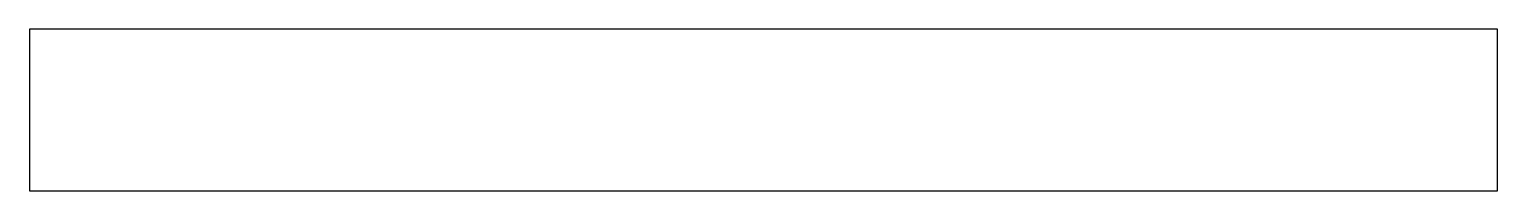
# Model space of a CAD drawing. Extents: x -44.2 to 44.2, y -119 to -109.2.
import ezdxf

# ---------------------------------------------------------------- set-up
doc = ezdxf.new("R2010")
doc.units = 0
doc.layers.get('0').update_dxf_attribs({"linetype": 'CONTINUOUS'})

msp = doc.modelspace()

# ---------------------------------------------------------------- linework, layer by layer
at = {"color": 7, "linetype": 'CONTINUOUS'}
for p, q in [((-44.25, -109.25), (-44.25, -119)), ((44.25, -109.25), (-44.25, -109.25)), ((44.25, -119), (44.25, -109.25)), ((-44.25, -119), (44.25, -119))]:
    msp.add_line(p, q, dxfattribs=at)

doc.saveas('drawing.dxf')
